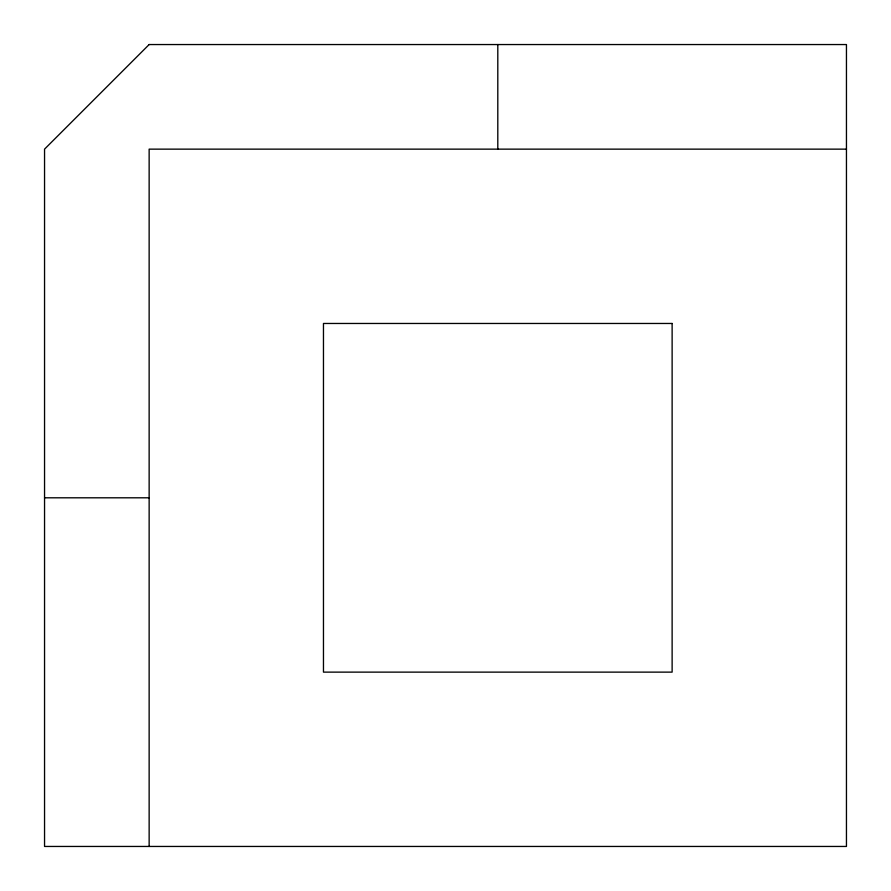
<?xml version="1.0" encoding="UTF-8"?>
<svg xmlns="http://www.w3.org/2000/svg" width="891" height="891" viewBox="0 0 891 891"><rect width="100%" height="100%" fill="white"/><g stroke="black" fill="none" stroke-linecap="round" stroke-linejoin="round"><path stroke-width="1.34" d="M846.45 149.142L149.142 149.142L149.142 846.45M44.55 497.802L149.142 497.802M497.802 44.55L497.802 149.142M149.142 44.55L44.55 149.142L44.55 846.45L846.45 846.45L846.45 44.55L149.142 44.55M672.126 323.466L323.466 323.466L323.466 672.126L672.126 672.126L672.126 323.466"/></g></svg>
